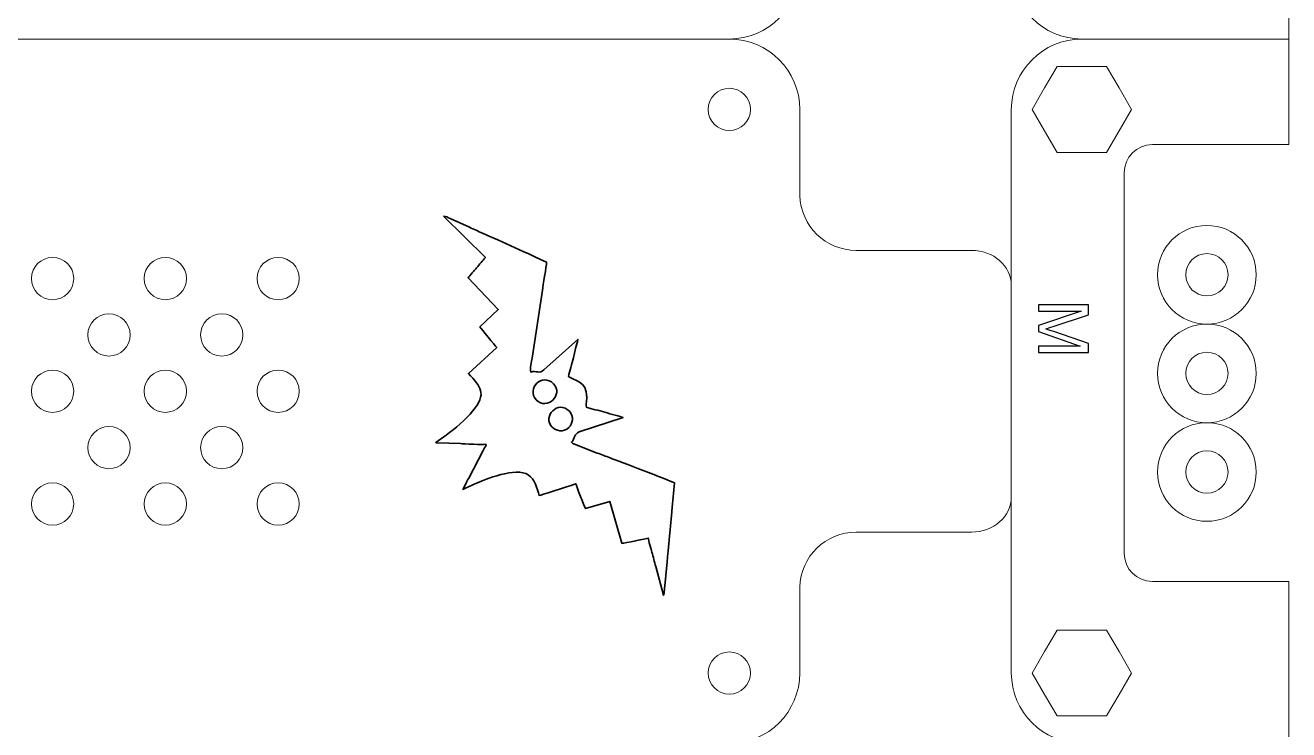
# Model space of a CAD drawing. Header units: millimetres. Extents: x -100 to 87, y -104 to 146.
# Drawn here: x -4.8 to 84.8, y 46.9 to 96.9 of the extents above; entities that cross this region are included whole.
import ezdxf

# ---------------------------------------------------------------- set-up
doc = ezdxf.new("R2010")
doc.units = ezdxf.units.MM
doc.header["$MEASUREMENT"] = 0
doc.layers.add('Layer 1', color=7, linetype='Continuous')

msp = doc.modelspace()

# ---------------------------------------------------------------- linework, layer by layer
at = {"layer": 'Layer 1', "color": 250, "lineweight": 20}
for points, knots in [([(54.1016, 110.9455), (54.1016, 110.9455), (54.1016, 110.9455), (54.1016, 110.9455), (54.1016, 110.9455), (51.9325, 110.9455), (50.1587, 109.2167), (50.1029, 107.0485), (50.1029, 107.0485), (50.1029, 107.0485), (50.1016, 100.9457), (50.1016, 100.9457), (50.1016, 100.9457), (50.1011, 98.1956), (47.8515, 95.9455), (45.1013, 95.9455), (45.1013, 95.9455), (45.1013, 95.9455), (-94.8981, 95.9455), (-94.8981, 95.9455), (-94.8981, 95.9455), (-97.6484, 95.9455), (-99.8984, 98.1956), (-99.8984, 100.9457), (-99.8984, 100.9457), (-99.8984, 100.9457), (-99.8984, 140.9453), (-99.8984, 140.9453), (-99.8984, 140.9453), (-99.8984, 143.6954), (-97.6484, 145.9455), (-94.8981, 145.9455), (-94.8981, 145.9455), (-94.8981, 145.9455), (45.1013, 145.9455), (45.1013, 145.9455), (45.1013, 145.9455), (47.8516, 145.9455), (50.101, 143.6954), (50.1016, 140.9453), (50.1016, 140.9453), (50.1016, 140.9453), (50.1029, 134.8425), (50.1029, 134.8425), (50.1029, 134.8425), (50.1587, 132.6743), (51.9325, 130.9455), (54.1016, 130.9455), (54.1016, 130.9455), (54.1016, 130.9455), (54.1016, 130.9455), (54.1016, 130.9455), (54.1016, 130.9455), (54.1016, 130.9455), (62.2716, 130.9455), (62.2716, 130.9455), (62.2716, 130.9455), (63.8286, 130.9455), (65.1023, 129.8324), (65.1023, 128.4719), (65.1023, 128.4719), (65.1023, 128.4719), (65.1023, 113.419), (65.1023, 113.419), (65.1023, 113.419), (65.1023, 112.0585), (63.8284, 110.9455), (62.2716, 110.9455), (62.2716, 110.9455), (62.2716, 110.9455), (54.1016, 110.9455), (54.1016, 110.9455)], [0, 0, 0, 0, 0.0526316, 0.0526316, 0.0526316, 0.0526316, 0.1052632, 0.1052632, 0.1052632, 0.1052632, 0.1578947, 0.1578947, 0.1578947, 0.1578947, 0.2105263, 0.2105263, 0.2105263, 0.2105263, 0.2631579, 0.2631579, 0.2631579, 0.2631579, 0.3157895, 0.3157895, 0.3157895, 0.3157895, 0.3684211, 0.3684211, 0.3684211, 0.3684211, 0.4210526, 0.4210526, 0.4210526, 0.4210526, 0.4736842, 0.4736842, 0.4736842, 0.4736842, 0.5263158, 0.5263158, 0.5263158, 0.5263158, 0.5789474, 0.5789474, 0.5789474, 0.5789474, 0.6315789, 0.6315789, 0.6315789, 0.6315789, 0.6842105, 0.6842105, 0.6842105, 0.6842105, 0.7368421, 0.7368421, 0.7368421, 0.7368421, 0.7894737, 0.7894737, 0.7894737, 0.7894737, 0.8421053, 0.8421053, 0.8421053, 0.8421053, 0.8947368, 0.8947368, 0.8947368, 0.8947368, 1, 1, 1, 1]), ([(75.1038, 138.4465), (75.1038, 138.4465), (84.7768, 138.4465), (84.7768, 138.4465), (84.7768, 138.4465), (84.7768, 138.4465), (84.7768, 145.9453), (84.7768, 145.9453), (84.7768, 145.9453), (84.7768, 145.9453), (84.7768, 145.9454), (84.7768, 145.9454), (84.7768, 145.9454), (84.7768, 145.9454), (70.1026, 145.9454), (70.1026, 145.9454), (70.1026, 145.9454), (67.3523, 145.9454), (65.1023, 143.6952), (65.1023, 140.9452), (65.1023, 140.9452), (65.1023, 140.9452), (65.1023, 100.9456), (65.1023, 100.9456), (65.1023, 100.9456), (65.1023, 98.1957), (67.3525, 95.9454), (70.1026, 95.9454), (70.1026, 95.9454), (70.1026, 95.9454), (84.7768, 95.9454), (84.7768, 95.9454), (84.7768, 95.9454), (84.7768, 95.9454), (84.7768, 107.4465), (84.7768, 107.4465), (84.7768, 107.4465), (84.7768, 107.4465), (75.1038, 107.4465), (75.1038, 107.4465), (75.1038, 107.4465), (75.1038, 107.4465), (75.1038, 107.4465), (75.1038, 107.4465), (75.1038, 107.4465), (73.9992, 107.4465), (73.1038, 108.3419), (73.1038, 109.4464), (73.1038, 109.4464), (73.1038, 109.4464), (73.1038, 134.4465), (73.1038, 134.4465), (73.1038, 134.4465), (73.1038, 134.4465), (73.1038, 136.4466), (73.1038, 136.4466), (73.1038, 136.4466), (73.1038, 137.5511), (73.9992, 138.4465), (75.1038, 138.4465), (75.1038, 138.4465), (75.1038, 138.4465), (75.1038, 138.4465), (75.1038, 138.4465)], [0, 0, 0, 0, 0.0588235, 0.0588235, 0.0588235, 0.0588235, 0.1176471, 0.1176471, 0.1176471, 0.1176471, 0.1764706, 0.1764706, 0.1764706, 0.1764706, 0.2352941, 0.2352941, 0.2352941, 0.2352941, 0.2941176, 0.2941176, 0.2941176, 0.2941176, 0.3529412, 0.3529412, 0.3529412, 0.3529412, 0.4117647, 0.4117647, 0.4117647, 0.4117647, 0.4705882, 0.4705882, 0.4705882, 0.4705882, 0.5294118, 0.5294118, 0.5294118, 0.5294118, 0.5882353, 0.5882353, 0.5882353, 0.5882353, 0.6470588, 0.6470588, 0.6470588, 0.6470588, 0.7058824, 0.7058824, 0.7058824, 0.7058824, 0.7647059, 0.7647059, 0.7647059, 0.7647059, 0.8235294, 0.8235294, 0.8235294, 0.8235294, 0.8823529, 0.8823529, 0.8823529, 0.8823529, 1, 1, 1, 1]), ([(54.1016, 60.9455), (54.1016, 60.9455), (54.1016, 60.9455), (54.1016, 60.9455), (54.1016, 60.9455), (51.9325, 60.9455), (50.1587, 59.2167), (50.1029, 57.0485), (50.1029, 57.0485), (50.1029, 57.0485), (50.1016, 50.9457), (50.1016, 50.9457), (50.1016, 50.9457), (50.1011, 48.1956), (47.8515, 45.9455), (45.1013, 45.9455), (45.1013, 45.9455), (45.1013, 45.9455), (-94.8981, 45.9455), (-94.8981, 45.9455), (-94.8981, 45.9455), (-97.6484, 45.9455), (-99.8984, 48.1956), (-99.8984, 50.9457), (-99.8984, 50.9457), (-99.8984, 50.9457), (-99.8984, 90.9453), (-99.8984, 90.9453), (-99.8984, 90.9453), (-99.8984, 93.6954), (-97.6484, 95.9455), (-94.8981, 95.9455), (-94.8981, 95.9455), (-94.8981, 95.9455), (45.1013, 95.9455), (45.1013, 95.9455), (45.1013, 95.9455), (47.8516, 95.9455), (50.101, 93.6954), (50.1016, 90.9453), (50.1016, 90.9453), (50.1016, 90.9453), (50.1029, 84.8425), (50.1029, 84.8425), (50.1029, 84.8425), (50.1587, 82.6743), (51.9325, 80.9455), (54.1016, 80.9455), (54.1016, 80.9455), (54.1016, 80.9455), (54.1016, 80.9455), (54.1016, 80.9455), (54.1016, 80.9455), (54.1016, 80.9455), (62.2716, 80.9455), (62.2716, 80.9455), (62.2716, 80.9455), (63.8286, 80.9455), (65.1023, 79.8324), (65.1023, 78.4719), (65.1023, 78.4719), (65.1023, 78.4719), (65.1023, 63.419), (65.1023, 63.419), (65.1023, 63.419), (65.1023, 62.0585), (63.8284, 60.9455), (62.2716, 60.9455), (62.2716, 60.9455), (62.2716, 60.9455), (54.1016, 60.9455), (54.1016, 60.9455)], [0, 0, 0, 0, 0.0526316, 0.0526316, 0.0526316, 0.0526316, 0.1052632, 0.1052632, 0.1052632, 0.1052632, 0.1578947, 0.1578947, 0.1578947, 0.1578947, 0.2105263, 0.2105263, 0.2105263, 0.2105263, 0.2631579, 0.2631579, 0.2631579, 0.2631579, 0.3157895, 0.3157895, 0.3157895, 0.3157895, 0.3684211, 0.3684211, 0.3684211, 0.3684211, 0.4210526, 0.4210526, 0.4210526, 0.4210526, 0.4736842, 0.4736842, 0.4736842, 0.4736842, 0.5263158, 0.5263158, 0.5263158, 0.5263158, 0.5789474, 0.5789474, 0.5789474, 0.5789474, 0.6315789, 0.6315789, 0.6315789, 0.6315789, 0.6842105, 0.6842105, 0.6842105, 0.6842105, 0.7368421, 0.7368421, 0.7368421, 0.7368421, 0.7894737, 0.7894737, 0.7894737, 0.7894737, 0.8421053, 0.8421053, 0.8421053, 0.8421053, 0.8947368, 0.8947368, 0.8947368, 0.8947368, 1, 1, 1, 1]), ([(75.1038, 88.4465), (75.1038, 88.4465), (84.7768, 88.4465), (84.7768, 88.4465), (84.7768, 88.4465), (84.7768, 88.4465), (84.7768, 95.9453), (84.7768, 95.9453), (84.7768, 95.9453), (84.7768, 95.9453), (84.7768, 95.9454), (84.7768, 95.9454), (84.7768, 95.9454), (84.7768, 95.9454), (70.1026, 95.9454), (70.1026, 95.9454), (70.1026, 95.9454), (67.3523, 95.9454), (65.1023, 93.6952), (65.1023, 90.9452), (65.1023, 90.9452), (65.1023, 90.9452), (65.1023, 50.9456), (65.1023, 50.9456), (65.1023, 50.9456), (65.1023, 48.1957), (67.3525, 45.9454), (70.1026, 45.9454), (70.1026, 45.9454), (70.1026, 45.9454), (84.7768, 45.9454), (84.7768, 45.9454), (84.7768, 45.9454), (84.7768, 45.9454), (84.7768, 57.4465), (84.7768, 57.4465), (84.7768, 57.4465), (84.7768, 57.4465), (75.1038, 57.4465), (75.1038, 57.4465), (75.1038, 57.4465), (75.1038, 57.4465), (75.1038, 57.4465), (75.1038, 57.4465), (75.1038, 57.4465), (73.9992, 57.4465), (73.1038, 58.3419), (73.1038, 59.4464), (73.1038, 59.4464), (73.1038, 59.4464), (73.1038, 84.4465), (73.1038, 84.4465), (73.1038, 84.4465), (73.1038, 84.4465), (73.1038, 86.4466), (73.1038, 86.4466), (73.1038, 86.4466), (73.1038, 87.5511), (73.9992, 88.4465), (75.1038, 88.4465), (75.1038, 88.4465), (75.1038, 88.4465), (75.1038, 88.4465), (75.1038, 88.4465)], [0, 0, 0, 0, 0.0588235, 0.0588235, 0.0588235, 0.0588235, 0.1176471, 0.1176471, 0.1176471, 0.1176471, 0.1764706, 0.1764706, 0.1764706, 0.1764706, 0.2352941, 0.2352941, 0.2352941, 0.2352941, 0.2941176, 0.2941176, 0.2941176, 0.2941176, 0.3529412, 0.3529412, 0.3529412, 0.3529412, 0.4117647, 0.4117647, 0.4117647, 0.4117647, 0.4705882, 0.4705882, 0.4705882, 0.4705882, 0.5294118, 0.5294118, 0.5294118, 0.5294118, 0.5882353, 0.5882353, 0.5882353, 0.5882353, 0.6470588, 0.6470588, 0.6470588, 0.6470588, 0.7058824, 0.7058824, 0.7058824, 0.7058824, 0.7647059, 0.7647059, 0.7647059, 0.7647059, 0.8235294, 0.8235294, 0.8235294, 0.8235294, 0.8823529, 0.8823529, 0.8823529, 0.8823529, 1, 1, 1, 1]), ([(73.6213, 90.9453), (73.6213, 90.9453), (72.7416, 89.4214), (72.7416, 89.4214), (72.7416, 89.4214), (72.7416, 89.4214), (71.8618, 87.8977), (71.8618, 87.8977), (71.8618, 87.8977), (71.8618, 87.8977), (70.1023, 87.8977), (70.1023, 87.8977), (70.1023, 87.8977), (70.1023, 87.8977), (68.3428, 87.8977), (68.3428, 87.8977), (68.3428, 87.8977), (68.3428, 87.8977), (67.463, 89.4214), (67.463, 89.4214), (67.463, 89.4214), (67.463, 89.4214), (66.5833, 90.9453), (66.5833, 90.9453), (66.5833, 90.9453), (66.5833, 90.9453), (67.463, 92.4692), (67.463, 92.4692), (67.463, 92.4692), (67.463, 92.4692), (68.3428, 93.9929), (68.3428, 93.9929), (68.3428, 93.9929), (68.3428, 93.9929), (70.1023, 93.9929), (70.1023, 93.9929), (70.1023, 93.9929), (70.1023, 93.9929), (71.8618, 93.9929), (71.8618, 93.9929), (71.8618, 93.9929), (71.8618, 93.9929), (72.7416, 92.4692), (72.7416, 92.4692), (72.7416, 92.4692), (72.7416, 92.4692), (73.6213, 90.9453), (73.6213, 90.9453)], [0, 0, 0, 0, 0.0769231, 0.0769231, 0.0769231, 0.0769231, 0.1538462, 0.1538462, 0.1538462, 0.1538462, 0.2307692, 0.2307692, 0.2307692, 0.2307692, 0.3076923, 0.3076923, 0.3076923, 0.3076923, 0.3846154, 0.3846154, 0.3846154, 0.3846154, 0.4615385, 0.4615385, 0.4615385, 0.4615385, 0.5384615, 0.5384615, 0.5384615, 0.5384615, 0.6153846, 0.6153846, 0.6153846, 0.6153846, 0.6923077, 0.6923077, 0.6923077, 0.6923077, 0.7692308, 0.7692308, 0.7692308, 0.7692308, 0.8461538, 0.8461538, 0.8461538, 0.8461538, 1, 1, 1, 1]), ([(46.6016, 90.9453), (46.6016, 90.1169), (45.93, 89.4453), (45.1016, 89.4453), (45.1016, 89.4453), (44.2732, 89.4453), (43.6016, 90.1169), (43.6016, 90.9453), (43.6016, 90.9453), (43.6016, 91.7737), (44.2732, 92.4453), (45.1016, 92.4453), (45.1016, 92.4453), (45.93, 92.4453), (46.6016, 91.7737), (46.6016, 90.9453)], [0, 0, 0, 0, 0.2, 0.2, 0.2, 0.2, 0.4, 0.4, 0.4, 0.4, 0.6, 0.6, 0.6, 0.6, 1, 1, 1, 1]), ([(82.4724, 79.2146), (82.4724, 77.2815), (80.9054, 75.7146), (78.9724, 75.7146), (78.9724, 75.7146), (77.0394, 75.7146), (75.4724, 77.2815), (75.4724, 79.2146), (75.4724, 79.2146), (75.4724, 81.1477), (77.0394, 82.7146), (78.9724, 82.7146), (78.9724, 82.7146), (80.9054, 82.7146), (82.4724, 81.1477), (82.4724, 79.2146)], [0, 0, 0, 0, 0.2, 0.2, 0.2, 0.2, 0.4, 0.4, 0.4, 0.4, 0.6, 0.6, 0.6, 0.6, 1, 1, 1, 1]), ([(80.4724, 79.2146), (80.4724, 78.3862), (79.8008, 77.7146), (78.9724, 77.7146), (78.9724, 77.7146), (78.144, 77.7146), (77.4724, 78.3862), (77.4724, 79.2146), (77.4724, 79.2146), (77.4724, 80.043), (78.144, 80.7146), (78.9724, 80.7146), (78.9724, 80.7146), (79.8008, 80.7146), (80.4724, 80.043), (80.4724, 79.2146)], [0, 0, 0, 0, 0.2, 0.2, 0.2, 0.2, 0.4, 0.4, 0.4, 0.4, 0.6, 0.6, 0.6, 0.6, 1, 1, 1, 1]), ([(-1.3971, 78.9453), (-1.3971, 79.7737), (-2.0686, 80.4453), (-2.8971, 80.4453), (-2.8971, 80.4453), (-3.7256, 80.4453), (-4.3971, 79.7737), (-4.3971, 78.9453), (-4.3971, 78.9453), (-4.3971, 78.1169), (-3.7256, 77.4453), (-2.8971, 77.4453), (-2.8971, 77.4453), (-2.0686, 77.4453), (-1.3971, 78.1169), (-1.3971, 78.9453)], [0, 0, 0, 0, 0.2, 0.2, 0.2, 0.2, 0.4, 0.4, 0.4, 0.4, 0.6, 0.6, 0.6, 0.6, 1, 1, 1, 1]), ([(6.6029, 78.9453), (6.6029, 79.7737), (5.9314, 80.4453), (5.1029, 80.4453), (5.1029, 80.4453), (4.2744, 80.4453), (3.6029, 79.7737), (3.6029, 78.9453), (3.6029, 78.9453), (3.6029, 78.1169), (4.2744, 77.4453), (5.1029, 77.4453), (5.1029, 77.4453), (5.9314, 77.4453), (6.6029, 78.1169), (6.6029, 78.9453)], [0, 0, 0, 0, 0.2, 0.2, 0.2, 0.2, 0.4, 0.4, 0.4, 0.4, 0.6, 0.6, 0.6, 0.6, 1, 1, 1, 1]), ([(14.6029, 78.9453), (14.6029, 79.7737), (13.9314, 80.4453), (13.1029, 80.4453), (13.1029, 80.4453), (12.2744, 80.4453), (11.6029, 79.7737), (11.6029, 78.9453), (11.6029, 78.9453), (11.6029, 78.1169), (12.2744, 77.4453), (13.1029, 77.4453), (13.1029, 77.4453), (13.9314, 77.4453), (14.6029, 78.1169), (14.6029, 78.9453)], [0, 0, 0, 0, 0.2, 0.2, 0.2, 0.2, 0.4, 0.4, 0.4, 0.4, 0.6, 0.6, 0.6, 0.6, 1, 1, 1, 1]), ([(2.6029, 74.9453), (2.6029, 75.7737), (1.9314, 76.4453), (1.1029, 76.4453), (1.1029, 76.4453), (0.2744, 76.4453), (-0.3971, 75.7737), (-0.3971, 74.9453), (-0.3971, 74.9453), (-0.3971, 74.1169), (0.2744, 73.4453), (1.1029, 73.4453), (1.1029, 73.4453), (1.9314, 73.4453), (2.6029, 74.1169), (2.6029, 74.9453)], [0, 0, 0, 0, 0.2, 0.2, 0.2, 0.2, 0.4, 0.4, 0.4, 0.4, 0.6, 0.6, 0.6, 0.6, 1, 1, 1, 1]), ([(10.6029, 74.9453), (10.6029, 75.7737), (9.9314, 76.4453), (9.1029, 76.4453), (9.1029, 76.4453), (8.2744, 76.4453), (7.6029, 75.7737), (7.6029, 74.9453), (7.6029, 74.9453), (7.6029, 74.1169), (8.2744, 73.4453), (9.1029, 73.4453), (9.1029, 73.4453), (9.9314, 73.4453), (10.6029, 74.1169), (10.6029, 74.9453)], [0, 0, 0, 0, 0.2, 0.2, 0.2, 0.2, 0.4, 0.4, 0.4, 0.4, 0.6, 0.6, 0.6, 0.6, 1, 1, 1, 1]), ([(82.4724, 72.2146), (82.4724, 70.2815), (80.9054, 68.7146), (78.9724, 68.7146), (78.9724, 68.7146), (77.0394, 68.7146), (75.4724, 70.2815), (75.4724, 72.2146), (75.4724, 72.2146), (75.4724, 74.1477), (77.0394, 75.7146), (78.9724, 75.7146), (78.9724, 75.7146), (80.9054, 75.7146), (82.4724, 74.1477), (82.4724, 72.2146)], [0, 0, 0, 0, 0.2, 0.2, 0.2, 0.2, 0.4, 0.4, 0.4, 0.4, 0.6, 0.6, 0.6, 0.6, 1, 1, 1, 1]), ([(80.4724, 72.2146), (80.4724, 71.3862), (79.8008, 70.7146), (78.9724, 70.7146), (78.9724, 70.7146), (78.144, 70.7146), (77.4724, 71.3862), (77.4724, 72.2146), (77.4724, 72.2146), (77.4724, 73.043), (78.144, 73.7146), (78.9724, 73.7146), (78.9724, 73.7146), (79.8008, 73.7146), (80.4724, 73.043), (80.4724, 72.2146)], [0, 0, 0, 0, 0.2, 0.2, 0.2, 0.2, 0.4, 0.4, 0.4, 0.4, 0.6, 0.6, 0.6, 0.6, 1, 1, 1, 1]), ([(-1.3971, 70.9453), (-1.3971, 71.7737), (-2.0686, 72.4453), (-2.8971, 72.4453), (-2.8971, 72.4453), (-3.7256, 72.4453), (-4.3971, 71.7737), (-4.3971, 70.9453), (-4.3971, 70.9453), (-4.3971, 70.1169), (-3.7256, 69.4453), (-2.8971, 69.4453), (-2.8971, 69.4453), (-2.0686, 69.4453), (-1.3971, 70.1169), (-1.3971, 70.9453)], [0, 0, 0, 0, 0.2, 0.2, 0.2, 0.2, 0.4, 0.4, 0.4, 0.4, 0.6, 0.6, 0.6, 0.6, 1, 1, 1, 1]), ([(6.6029, 70.9453), (6.6029, 71.7737), (5.9314, 72.4453), (5.1029, 72.4453), (5.1029, 72.4453), (4.2744, 72.4453), (3.6029, 71.7737), (3.6029, 70.9453), (3.6029, 70.9453), (3.6029, 70.1169), (4.2744, 69.4453), (5.1029, 69.4453), (5.1029, 69.4453), (5.9314, 69.4453), (6.6029, 70.1169), (6.6029, 70.9453)], [0, 0, 0, 0, 0.2, 0.2, 0.2, 0.2, 0.4, 0.4, 0.4, 0.4, 0.6, 0.6, 0.6, 0.6, 1, 1, 1, 1]), ([(14.6029, 70.9453), (14.6029, 71.7737), (13.9314, 72.4453), (13.1029, 72.4453), (13.1029, 72.4453), (12.2744, 72.4453), (11.6029, 71.7737), (11.6029, 70.9453), (11.6029, 70.9453), (11.6029, 70.1169), (12.2744, 69.4453), (13.1029, 69.4453), (13.1029, 69.4453), (13.9314, 69.4453), (14.6029, 70.1169), (14.6029, 70.9453)], [0, 0, 0, 0, 0.2, 0.2, 0.2, 0.2, 0.4, 0.4, 0.4, 0.4, 0.6, 0.6, 0.6, 0.6, 1, 1, 1, 1]), ([(2.6029, 66.9453), (2.6029, 67.7737), (1.9314, 68.4453), (1.1029, 68.4453), (1.1029, 68.4453), (0.2744, 68.4453), (-0.3971, 67.7737), (-0.3971, 66.9453), (-0.3971, 66.9453), (-0.3971, 66.1169), (0.2744, 65.4453), (1.1029, 65.4453), (1.1029, 65.4453), (1.9314, 65.4453), (2.6029, 66.1169), (2.6029, 66.9453)], [0, 0, 0, 0, 0.2, 0.2, 0.2, 0.2, 0.4, 0.4, 0.4, 0.4, 0.6, 0.6, 0.6, 0.6, 1, 1, 1, 1]), ([(10.6029, 66.9453), (10.6029, 67.7737), (9.9314, 68.4453), (9.1029, 68.4453), (9.1029, 68.4453), (8.2744, 68.4453), (7.6029, 67.7737), (7.6029, 66.9453), (7.6029, 66.9453), (7.6029, 66.1169), (8.2744, 65.4453), (9.1029, 65.4453), (9.1029, 65.4453), (9.9314, 65.4453), (10.6029, 66.1169), (10.6029, 66.9453)], [0, 0, 0, 0, 0.2, 0.2, 0.2, 0.2, 0.4, 0.4, 0.4, 0.4, 0.6, 0.6, 0.6, 0.6, 1, 1, 1, 1]), ([(82.4724, 65.2146), (82.4724, 63.2815), (80.9054, 61.7146), (78.9724, 61.7146), (78.9724, 61.7146), (77.0394, 61.7146), (75.4724, 63.2815), (75.4724, 65.2146), (75.4724, 65.2146), (75.4724, 67.1477), (77.0394, 68.7146), (78.9724, 68.7146), (78.9724, 68.7146), (80.9054, 68.7146), (82.4724, 67.1477), (82.4724, 65.2146)], [0, 0, 0, 0, 0.2, 0.2, 0.2, 0.2, 0.4, 0.4, 0.4, 0.4, 0.6, 0.6, 0.6, 0.6, 1, 1, 1, 1]), ([(80.4724, 65.2146), (80.4724, 64.3862), (79.8008, 63.7146), (78.9724, 63.7146), (78.9724, 63.7146), (78.144, 63.7146), (77.4724, 64.3862), (77.4724, 65.2146), (77.4724, 65.2146), (77.4724, 66.043), (78.144, 66.7146), (78.9724, 66.7146), (78.9724, 66.7146), (79.8008, 66.7146), (80.4724, 66.043), (80.4724, 65.2146)], [0, 0, 0, 0, 0.2, 0.2, 0.2, 0.2, 0.4, 0.4, 0.4, 0.4, 0.6, 0.6, 0.6, 0.6, 1, 1, 1, 1]), ([(-1.3971, 62.9453), (-1.3971, 63.7737), (-2.0686, 64.4453), (-2.8971, 64.4453), (-2.8971, 64.4453), (-3.7256, 64.4453), (-4.3971, 63.7737), (-4.3971, 62.9453), (-4.3971, 62.9453), (-4.3971, 62.1169), (-3.7256, 61.4453), (-2.8971, 61.4453), (-2.8971, 61.4453), (-2.0686, 61.4453), (-1.3971, 62.1169), (-1.3971, 62.9453)], [0, 0, 0, 0, 0.2, 0.2, 0.2, 0.2, 0.4, 0.4, 0.4, 0.4, 0.6, 0.6, 0.6, 0.6, 1, 1, 1, 1]), ([(6.6029, 62.9453), (6.6029, 63.7737), (5.9314, 64.4453), (5.1029, 64.4453), (5.1029, 64.4453), (4.2744, 64.4453), (3.6029, 63.7737), (3.6029, 62.9453), (3.6029, 62.9453), (3.6029, 62.1169), (4.2744, 61.4453), (5.1029, 61.4453), (5.1029, 61.4453), (5.9314, 61.4453), (6.6029, 62.1169), (6.6029, 62.9453)], [0, 0, 0, 0, 0.2, 0.2, 0.2, 0.2, 0.4, 0.4, 0.4, 0.4, 0.6, 0.6, 0.6, 0.6, 1, 1, 1, 1]), ([(14.6029, 62.9453), (14.6029, 63.7737), (13.9314, 64.4453), (13.1029, 64.4453), (13.1029, 64.4453), (12.2744, 64.4453), (11.6029, 63.7737), (11.6029, 62.9453), (11.6029, 62.9453), (11.6029, 62.1169), (12.2744, 61.4453), (13.1029, 61.4453), (13.1029, 61.4453), (13.9314, 61.4453), (14.6029, 62.1169), (14.6029, 62.9453)], [0, 0, 0, 0, 0.2, 0.2, 0.2, 0.2, 0.4, 0.4, 0.4, 0.4, 0.6, 0.6, 0.6, 0.6, 1, 1, 1, 1]), ([(73.6213, 50.9454), (73.6213, 50.9454), (72.7416, 49.4215), (72.7416, 49.4215), (72.7416, 49.4215), (72.7416, 49.4215), (71.8618, 47.8978), (71.8618, 47.8978), (71.8618, 47.8978), (71.8618, 47.8978), (70.1023, 47.8978), (70.1023, 47.8978), (70.1023, 47.8978), (70.1023, 47.8978), (68.3428, 47.8978), (68.3428, 47.8978), (68.3428, 47.8978), (68.3428, 47.8978), (67.463, 49.4215), (67.463, 49.4215), (67.463, 49.4215), (67.463, 49.4215), (66.5833, 50.9454), (66.5833, 50.9454), (66.5833, 50.9454), (66.5833, 50.9454), (67.463, 52.4693), (67.463, 52.4693), (67.463, 52.4693), (67.463, 52.4693), (68.3428, 53.993), (68.3428, 53.993), (68.3428, 53.993), (68.3428, 53.993), (70.1023, 53.993), (70.1023, 53.993), (70.1023, 53.993), (70.1023, 53.993), (71.8618, 53.993), (71.8618, 53.993), (71.8618, 53.993), (71.8618, 53.993), (72.7416, 52.4693), (72.7416, 52.4693), (72.7416, 52.4693), (72.7416, 52.4693), (73.6213, 50.9454), (73.6213, 50.9454)], [0, 0, 0, 0, 0.0769231, 0.0769231, 0.0769231, 0.0769231, 0.1538462, 0.1538462, 0.1538462, 0.1538462, 0.2307692, 0.2307692, 0.2307692, 0.2307692, 0.3076923, 0.3076923, 0.3076923, 0.3076923, 0.3846154, 0.3846154, 0.3846154, 0.3846154, 0.4615385, 0.4615385, 0.4615385, 0.4615385, 0.5384615, 0.5384615, 0.5384615, 0.5384615, 0.6153846, 0.6153846, 0.6153846, 0.6153846, 0.6923077, 0.6923077, 0.6923077, 0.6923077, 0.7692308, 0.7692308, 0.7692308, 0.7692308, 0.8461538, 0.8461538, 0.8461538, 0.8461538, 1, 1, 1, 1]), ([(46.6016, 50.9454), (46.6016, 50.117), (45.93, 49.4454), (45.1016, 49.4454), (45.1016, 49.4454), (44.2732, 49.4454), (43.6016, 50.117), (43.6016, 50.9454), (43.6016, 50.9454), (43.6016, 51.7738), (44.2732, 52.4454), (45.1016, 52.4454), (45.1016, 52.4454), (45.93, 52.4454), (46.6016, 51.7738), (46.6016, 50.9454)], [0, 0, 0, 0, 0.2, 0.2, 0.2, 0.2, 0.4, 0.4, 0.4, 0.4, 0.6, 0.6, 0.6, 0.6, 1, 1, 1, 1])]:
    msp.add_open_spline(points, degree=3, knots=knots, dxfattribs=at)
at = {"layer": 'Layer 1', "lineweight": 35}
for points, knots in [([(24.8393, 83.3822), (24.8393, 83.3822), (27.8051, 80.4268), (27.8051, 80.4268), (27.8051, 80.4268), (27.5771, 80.2125), (27.3975, 79.9551), (27.1794, 79.7087), (27.1794, 79.7087), (27.0168, 79.5248), (26.6861, 79.1606), (26.5676, 78.9867), (26.5676, 78.9867), (26.5676, 78.9867), (28.7151, 76.759), (28.7151, 76.759), (28.7151, 76.759), (28.7151, 76.759), (27.4162, 75.5271), (27.4162, 75.5271), (27.4162, 75.5271), (27.5105, 75.3724), (28.4465, 74.2236), (28.6095, 74.0502), (28.6095, 74.0502), (28.6095, 74.0502), (26.5936, 72.2072), (26.5936, 72.2072), (26.5936, 72.2072), (27.462, 71.2827), (27.9409, 70.7715), (26.8971, 69.5333), (26.8971, 69.5333), (26.4429, 68.9944), (25.6346, 68.2657), (25.0276, 67.8343), (25.0276, 67.8343), (25.0276, 67.8343), (24.2809, 67.3009), (24.2809, 67.3009), (24.2809, 67.3009), (24.3381, 67.2899), (24.2902, 67.2966), (24.3699, 67.2913), (24.3699, 67.2913), (24.3699, 67.2913), (26.0307, 67.2271), (26.0307, 67.2271), (26.0307, 67.2271), (26.2353, 67.2221), (27.6722, 67.1432), (27.8189, 67.1829), (27.8189, 67.1829), (27.8189, 67.1829), (27.8607, 67.1108), (27.8607, 67.1108), (27.8607, 67.1108), (27.7776, 67.0275), (27.7045, 66.8524), (27.6433, 66.7415), (27.6433, 66.7415), (27.6433, 66.7415), (26.6209, 64.7866), (26.6209, 64.7866), (26.6209, 64.7866), (26.5364, 64.6365), (26.4856, 64.5294), (26.4062, 64.3861), (26.4062, 64.3861), (26.4062, 64.3861), (26.2043, 63.9823), (26.2043, 63.9823), (26.2043, 63.9823), (26.4179, 64.1061), (26.7681, 64.2367), (27.0032, 64.3477), (27.0032, 64.3477), (27.781, 64.7147), (29.9811, 65.5745), (30.8423, 65.0173), (30.8423, 65.0173), (31.3364, 64.6976), (31.4619, 64.0385), (31.6111, 63.5499), (31.6111, 63.5499), (31.7168, 63.5582), (32.0932, 63.696), (32.2422, 63.7435), (32.2422, 63.7435), (32.2422, 63.7435), (33.5429, 64.1599), (33.5429, 64.1599), (33.5429, 64.1599), (33.7627, 64.23), (34.0222, 64.2929), (34.2124, 64.3829), (34.2124, 64.3829), (34.2819, 64.1553), (34.8133, 62.772), (34.9006, 62.6133), (34.9006, 62.6133), (34.9006, 62.6133), (36.6247, 63.1306), (36.6247, 63.1306), (36.6247, 63.1306), (36.6247, 63.1306), (37.471, 60.1544), (37.471, 60.1544), (37.471, 60.1544), (37.6938, 60.1752), (39.2303, 60.48), (39.3454, 60.515), (39.3454, 60.515), (39.3548, 60.3948), (39.5587, 59.7008), (39.6082, 59.5299), (39.6082, 59.5299), (39.7093, 59.1806), (39.7881, 58.8467), (39.8795, 58.5119), (39.8795, 58.5119), (39.8795, 58.5119), (40.4354, 56.4725), (40.4354, 56.4725), (40.4354, 56.4725), (40.5229, 56.6511), (40.7003, 59.0265), (40.7465, 59.4404), (40.7465, 59.4404), (40.7851, 59.7862), (40.7997, 60.1031), (40.8407, 60.4526), (40.8407, 60.4526), (40.8804, 60.7897), (40.9036, 61.1064), (40.933, 61.4348), (40.933, 61.4348), (40.963, 61.7713), (41.0053, 62.0995), (41.0307, 62.4461), (41.0307, 62.4461), (41.0802, 63.1207), (41.1706, 63.7705), (41.2141, 64.4413), (41.2141, 64.4413), (40.7695, 64.659), (37.2666, 65.9813), (36.6527, 66.2158), (36.6527, 66.2158), (36.3336, 66.3377), (36.0494, 66.4401), (35.7381, 66.562), (35.7381, 66.562), (35.7381, 66.562), (34.3563, 67.1016), (34.3563, 67.1016), (34.3563, 67.1016), (34.0726, 67.2099), (33.9999, 67.1897), (33.8995, 67.3339), (33.8995, 67.3339), (34.1878, 67.6046), (34.0959, 67.9458), (34.4541, 68.0548), (34.4541, 68.0548), (34.4541, 68.0548), (37.5658, 69.0732), (37.5658, 69.0732), (37.5658, 69.0732), (37.4094, 69.1498), (36.6737, 69.3137), (36.2659, 69.4622), (36.2659, 69.4622), (35.8862, 69.6005), (35.2853, 69.6684), (34.9599, 69.8278), (34.9599, 69.8278), (34.9243, 69.9592), (34.9515, 70.0395), (34.9664, 70.1616), (34.9664, 70.1616), (34.9794, 70.2684), (34.9873, 70.3756), (34.9898, 70.491), (34.9898, 70.491), (35.0159, 71.7361), (34.0251, 71.6731), (33.7056, 71.9921), (33.7056, 71.9921), (33.729, 72.3536), (33.9688, 72.9088), (34.0376, 73.3071), (34.0376, 73.3071), (34.0376, 73.3071), (34.1861, 73.9692), (34.1861, 73.9692), (34.1861, 73.9692), (34.2447, 74.1896), (34.3321, 74.4106), (34.3462, 74.6283), (34.3462, 74.6283), (34.3462, 74.6283), (31.9399, 72.4595), (31.9399, 72.4595), (31.9399, 72.4595), (31.6261, 72.1542), (31.4277, 72.438), (31.0145, 72.3118), (31.0145, 72.3118), (30.9312, 72.4876), (31.0776, 73.0979), (31.1092, 73.2933), (31.1092, 73.2933), (31.1092, 73.2933), (31.8453, 78.1312), (31.8453, 78.1312), (31.8453, 78.1312), (31.8906, 78.4134), (32.1239, 79.8365), (32.1408, 80.0965), (32.1408, 80.0965), (30.9847, 80.6628), (28.8757, 81.5946), (27.5966, 82.1649), (27.5966, 82.1649), (27.2705, 82.3103), (26.9975, 82.4395), (26.6711, 82.5849), (26.6711, 82.5849), (26.6711, 82.5849), (25.31, 83.202), (25.31, 83.202), (25.31, 83.202), (25.1622, 83.2718), (24.9815, 83.373), (24.8393, 83.3822)], [0, 0, 0, 0, 0.0166667, 0.0166667, 0.0166667, 0.0166667, 0.0333333, 0.0333333, 0.0333333, 0.0333333, 0.05, 0.05, 0.05, 0.05, 0.0666667, 0.0666667, 0.0666667, 0.0666667, 0.0833333, 0.0833333, 0.0833333, 0.0833333, 0.1, 0.1, 0.1, 0.1, 0.1166667, 0.1166667, 0.1166667, 0.1166667, 0.1333333, 0.1333333, 0.1333333, 0.1333333, 0.15, 0.15, 0.15, 0.15, 0.1666667, 0.1666667, 0.1666667, 0.1666667, 0.1833333, 0.1833333, 0.1833333, 0.1833333, 0.2, 0.2, 0.2, 0.2, 0.2166667, 0.2166667, 0.2166667, 0.2166667, 0.2333333, 0.2333333, 0.2333333, 0.2333333, 0.25, 0.25, 0.25, 0.25, 0.2666667, 0.2666667, 0.2666667, 0.2666667, 0.2833333, 0.2833333, 0.2833333, 0.2833333, 0.3, 0.3, 0.3, 0.3, 0.3166667, 0.3166667, 0.3166667, 0.3166667, 0.3333333, 0.3333333, 0.3333333, 0.3333333, 0.35, 0.35, 0.35, 0.35, 0.3666667, 0.3666667, 0.3666667, 0.3666667, 0.3833333, 0.3833333, 0.3833333, 0.3833333, 0.4, 0.4, 0.4, 0.4, 0.4166667, 0.4166667, 0.4166667, 0.4166667, 0.4333333, 0.4333333, 0.4333333, 0.4333333, 0.45, 0.45, 0.45, 0.45, 0.4666667, 0.4666667, 0.4666667, 0.4666667, 0.4833333, 0.4833333, 0.4833333, 0.4833333, 0.5, 0.5, 0.5, 0.5, 0.5166667, 0.5166667, 0.5166667, 0.5166667, 0.5333333, 0.5333333, 0.5333333, 0.5333333, 0.55, 0.55, 0.55, 0.55, 0.5666667, 0.5666667, 0.5666667, 0.5666667, 0.5833333, 0.5833333, 0.5833333, 0.5833333, 0.6, 0.6, 0.6, 0.6, 0.6166667, 0.6166667, 0.6166667, 0.6166667, 0.6333333, 0.6333333, 0.6333333, 0.6333333, 0.65, 0.65, 0.65, 0.65, 0.6666667, 0.6666667, 0.6666667, 0.6666667, 0.6833333, 0.6833333, 0.6833333, 0.6833333, 0.7, 0.7, 0.7, 0.7, 0.7166667, 0.7166667, 0.7166667, 0.7166667, 0.7333333, 0.7333333, 0.7333333, 0.7333333, 0.75, 0.75, 0.75, 0.75, 0.7666667, 0.7666667, 0.7666667, 0.7666667, 0.7833333, 0.7833333, 0.7833333, 0.7833333, 0.8, 0.8, 0.8, 0.8, 0.8166667, 0.8166667, 0.8166667, 0.8166667, 0.8333333, 0.8333333, 0.8333333, 0.8333333, 0.85, 0.85, 0.85, 0.85, 0.8666667, 0.8666667, 0.8666667, 0.8666667, 0.8833333, 0.8833333, 0.8833333, 0.8833333, 0.9, 0.9, 0.9, 0.9, 0.9166667, 0.9166667, 0.9166667, 0.9166667, 0.9333333, 0.9333333, 0.9333333, 0.9333333, 0.95, 0.95, 0.95, 0.95, 0.9666667, 0.9666667, 0.9666667, 0.9666667, 1, 1, 1, 1]), ([(32.6317, 71.4717), (33.3674, 70.715), (32.158, 69.5427), (31.4074, 70.3478), (31.4074, 70.3478), (30.6818, 71.1263), (31.8314, 72.295), (32.6317, 71.4717)], [0, 0, 0, 0, 0.3333333, 0.3333333, 0.3333333, 0.3333333, 1, 1, 1, 1]), ([(33.7606, 69.5239), (34.0995, 69.1753), (33.9893, 68.6174), (33.7137, 68.3612), (33.7137, 68.3612), (33.3415, 68.015), (32.7977, 68.1197), (32.5363, 68.4), (32.5363, 68.4), (31.8107, 69.1783), (32.9603, 70.3471), (33.7606, 69.5239)], [0, 0, 0, 0, 0.25, 0.25, 0.25, 0.25, 0.5, 0.5, 0.5, 0.5, 1, 1, 1, 1])]:
    msp.add_open_spline(points, degree=3, knots=knots, dxfattribs=at)
at = {"layer": 'Layer 1', "color": 250}
msp.add_open_spline([(67.033, 77.0756), (67.033, 77.0756), (70.5692, 77.0756), (70.5692, 77.0756), (70.5692, 77.0756), (70.5692, 77.0756), (70.5692, 76.3743), (70.5692, 76.3743), (70.5692, 76.3743), (70.5692, 76.3743), (68.066, 75.538), (68.066, 75.538), (68.066, 75.538), (67.8331, 75.4606), (67.6586, 75.4046), (67.5425, 75.3692), (67.5425, 75.3692), (67.6709, 75.3289), (67.8602, 75.2655), (68.1097, 75.1799), (68.1097, 75.1799), (68.1097, 75.1799), (70.5692, 74.3288), (70.5692, 74.3288), (70.5692, 74.3288), (70.5692, 74.3288), (70.5692, 73.7024), (70.5692, 73.7024), (70.5692, 73.7024), (70.5692, 73.7024), (67.033, 73.7024), (67.033, 73.7024), (67.033, 73.7024), (67.033, 73.7024), (67.033, 74.1518), (67.033, 74.1518), (67.033, 74.1518), (67.033, 74.1518), (69.9913, 74.1518), (69.9913, 74.1518), (69.9913, 74.1518), (69.9913, 74.1518), (67.033, 75.184), (67.033, 75.184), (67.033, 75.184), (67.033, 75.184), (67.033, 75.6055), (67.033, 75.6055), (67.033, 75.6055), (67.033, 75.6055), (70.0457, 76.6262), (70.0457, 76.6262), (70.0457, 76.6262), (70.0457, 76.6262), (67.033, 76.6262), (67.033, 76.6262), (67.033, 76.6262), (67.033, 76.6262), (67.033, 77.0756), (67.033, 77.0756)], degree=3, knots=[0, 0, 0, 0, 0.0625, 0.0625, 0.0625, 0.0625, 0.125, 0.125, 0.125, 0.125, 0.1875, 0.1875, 0.1875, 0.1875, 0.25, 0.25, 0.25, 0.25, 0.3125, 0.3125, 0.3125, 0.3125, 0.375, 0.375, 0.375, 0.375, 0.4375, 0.4375, 0.4375, 0.4375, 0.5, 0.5, 0.5, 0.5, 0.5625, 0.5625, 0.5625, 0.5625, 0.625, 0.625, 0.625, 0.625, 0.6875, 0.6875, 0.6875, 0.6875, 0.75, 0.75, 0.75, 0.75, 0.8125, 0.8125, 0.8125, 0.8125, 0.875, 0.875, 0.875, 0.875, 1, 1, 1, 1], dxfattribs=at)

doc.saveas('drawing.dxf')
